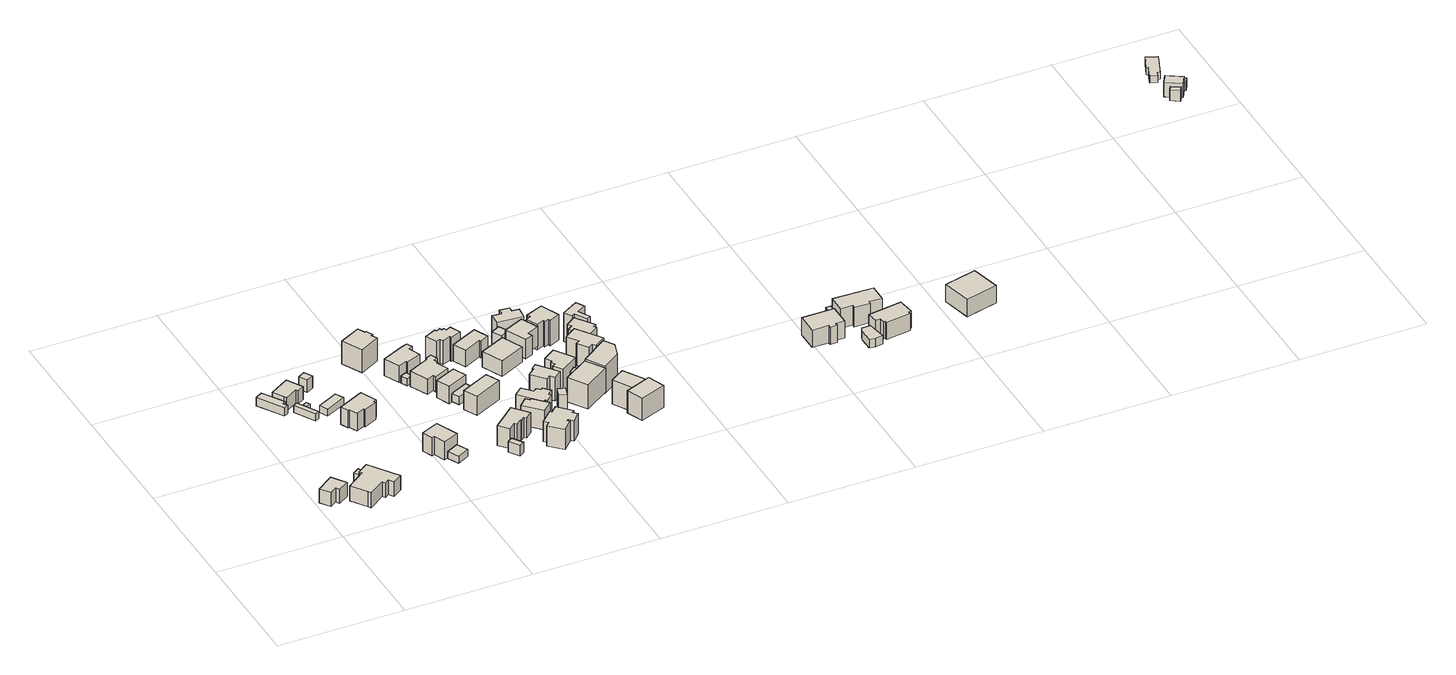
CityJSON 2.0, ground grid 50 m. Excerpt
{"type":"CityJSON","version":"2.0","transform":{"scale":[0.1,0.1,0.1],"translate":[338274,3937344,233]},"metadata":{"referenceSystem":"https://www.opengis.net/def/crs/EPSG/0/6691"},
"CityObjects":{
"building1":{"type":"Building","attributes":{"usage":"451","measuredHeight":12,"storeysAboveGround":1,"BuildingIDAttribute.prefecture":"14","BuildingIDAttribute.city":"14151","BuildingDetailAttribute.totalFloorArea":39.03,"BuildingDetailAttribute.buildingFootprintArea":39.03,"BuildingDetailAttribute.buildingStructureType":"610","BuildingDetailAttribute.buildingStructureOrgType":"2","BuildingDetailAttribute.orgUsage":"200","BuildingDetailAttribute.surveyYear":2015},"geometry":[{"type":"Solid","lod":"1","boundaries":[[[[0,1,2,3,4,5]],[[4,6,7,5]],[[3,8,6,4]],[[2,9,8,3]],[[1,10,9,2]],[[0,11,10,1]],[[5,7,11,0]],[[6,8,9,10,11,7]]]]}]},
"building2":{"type":"Building","attributes":{"usage":"411","measuredHeight":9.1,"storeysAboveGround":1,"BuildingIDAttribute.prefecture":"14","BuildingIDAttribute.city":"14151","BuildingDetailAttribute.totalFloorArea":121.89,"BuildingDetailAttribute.buildingFootprintArea":121.89,"BuildingDetailAttribute.buildingStructureType":"601","BuildingDetailAttribute.buildingStructureOrgType":"1","BuildingDetailAttribute.orgUsage":"10","BuildingDetailAttribute.surveyYear":2015},"geometry":[{"type":"Solid","lod":"1","boundaries":[[[[12,13,14,15,16,17,18,19,20,21,22,23]],[[22,24,25,23]],[[21,26,24,22]],[[20,27,26,21]],[[19,28,27,20]],[[18,29,28,19]],[[17,30,29,18]],[[16,31,30,17]],[[15,32,31,16]],[[14,33,32,15]],[[13,34,33,14]],[[12,35,34,13]],[[23,25,35,12]],[[24,26,27,28,29,30,31,32,33,34,35,25]]]]}]},
"building3":{"type":"Building","attributes":{"measuredHeight":3.7,"BuildingIDAttribute.prefecture":"14","BuildingIDAttribute.city":"14151","BuildingDetailAttribute.surveyYear":2015},"geometry":[{"type":"Solid","lod":"1","boundaries":[[[[36,37,38,39]],[[38,40,41,39]],[[37,42,40,38]],[[36,43,42,37]],[[39,41,43,36]],[[40,42,43,41]]]]}]},
"building4":{"type":"Building","attributes":{"measuredHeight":4.3,"BuildingIDAttribute.prefecture":"14","BuildingIDAttribute.city":"14151","BuildingDetailAttribute.surveyYear":2015},"geometry":[{"type":"Solid","lod":"1","boundaries":[[[[44,45,46,47,48,49]],[[48,50,51,49]],[[47,52,50,48]],[[46,53,52,47]],[[45,54,53,46]],[[44,55,54,45]],[[49,51,55,44]],[[50,52,53,54,55,51]]]]}]},
"building5":{"type":"Building","attributes":{"BuildingIDAttribute.prefecture":"14","BuildingIDAttribute.city":"14151","BuildingDetailAttribute.surveyYear":2015},"geometry":[{"type":"Solid","lod":"1","boundaries":[[[[56,57,58,59]],[[58,60,61,59]],[[57,62,60,58]],[[56,63,62,57]],[[59,61,63,56]],[[60,62,63,61]]]]}]},
"building6":{"type":"Building","attributes":{"BuildingIDAttribute.prefecture":"14","BuildingIDAttribute.city":"14151","BuildingDetailAttribute.surveyYear":2015},"geometry":[{"type":"Solid","lod":"1","boundaries":[[[[64,65,66,67]],[[66,68,69,67]],[[65,70,68,66]],[[64,71,70,65]],[[67,69,71,64]],[[68,70,71,69]]]]}]},
"building7":{"type":"Building","attributes":{"usage":"411","measuredHeight":5.8,"storeysAboveGround":1,"BuildingIDAttribute.prefecture":"14","BuildingIDAttribute.city":"14151","BuildingDetailAttribute.totalFloorArea":36.63,"BuildingDetailAttribute.buildingFootprintArea":36.63,"BuildingDetailAttribute.buildingStructureType":"601","BuildingDetailAttribute.buildingStructureOrgType":"1","BuildingDetailAttribute.orgUsage":"10","BuildingDetailAttribute.surveyYear":2015,"BuildingLandSlideRiskAttribute.description":"1","BuildingLandSlideRiskAttribute.areaType":"1"},"geometry":[{"type":"Solid","lod":"1","boundaries":[[[[72,73,74,75,76,77,78,79]],[[78,80,81,79]],[[77,82,80,78]],[[76,83,82,77]],[[75,84,83,76]],[[74,85,84,75]],[[73,86,85,74]],[[72,87,86,73]],[[79,81,87,72]],[[80,82,83,84,85,86,87,81]]]]}]},
"building8":{"type":"Building","attributes":{"BuildingIDAttribute.prefecture":"14","BuildingIDAttribute.city":"14151","BuildingDetailAttribute.surveyYear":2015},"geometry":[{"type":"Solid","lod":"1","boundaries":[[[[88,89,90,91]],[[90,92,93,91]],[[89,94,92,90]],[[88,95,94,89]],[[91,93,95,88]],[[92,94,95,93]]]]}]},
"building9":{"type":"Building","attributes":{"usage":"413","measuredHeight":8.6,"storeysAboveGround":2,"BuildingIDAttribute.prefecture":"14","BuildingIDAttribute.city":"14151","BuildingDetailAttribute.totalFloorArea":116.14,"BuildingDetailAttribute.buildingFootprintArea":58.07,"BuildingDetailAttribute.buildingStructureType":"601","BuildingDetailAttribute.buildingStructureOrgType":"1","BuildingDetailAttribute.orgUsage":"30","BuildingDetailAttribute.surveyYear":2015},"geometry":[{"type":"Solid","lod":"1","boundaries":[[[[96,97,98,99,100,101,102,103,104,105]],[[104,106,107,105]],[[103,108,106,104]],[[102,109,108,103]],[[101,110,109,102]],[[100,111,110,101]],[[99,112,111,100]],[[98,113,112,99]],[[97,114,113,98]],[[96,115,114,97]],[[105,107,115,96]],[[106,108,109,110,111,112,113,114,115,107]]]]}]},
"building10":{"type":"Building","attributes":{"measuredHeight":5.4,"BuildingIDAttribute.prefecture":"14","BuildingIDAttribute.city":"14151","BuildingDetailAttribute.surveyYear":2015,"BuildingLandSlideRiskAttribute.description":"1","BuildingLandSlideRiskAttribute.areaType":"1"},"geometry":[{"type":"Solid","lod":"1","boundaries":[[[[116,117,118,119]],[[118,120,121,119]],[[117,122,120,118]],[[116,123,122,117]],[[119,121,123,116]],[[120,122,123,121]]]]}]},
"building11":{"type":"Building","attributes":{"usage":"411","measuredHeight":9,"storeysAboveGround":2,"BuildingIDAttribute.prefecture":"14","BuildingIDAttribute.city":"14151","BuildingDetailAttribute.totalFloorArea":119.12,"BuildingDetailAttribute.buildingFootprintArea":59.56,"BuildingDetailAttribute.buildingStructureType":"601","BuildingDetailAttribute.buildingStructureOrgType":"1","BuildingDetailAttribute.orgUsage":"10","BuildingDetailAttribute.surveyYear":2015},"geometry":[{"type":"Solid","lod":"1","boundaries":[[[[124,125,126,127,128,129]],[[128,130,131,129]],[[127,132,130,128]],[[126,133,132,127]],[[125,134,133,126]],[[124,135,134,125]],[[129,131,135,124]],[[130,132,133,134,135,131]]]]}]},
"building12":{"type":"Building","attributes":{"BuildingIDAttribute.prefecture":"14","BuildingIDAttribute.city":"14151","BuildingDetailAttribute.surveyYear":2015},"geometry":[{"type":"Solid","lod":"1","boundaries":[[[[136,137,138,139]],[[138,140,141,139]],[[137,142,140,138]],[[136,143,142,137]],[[139,141,143,136]],[[140,142,143,141]]]]}]},
"building13":{"type":"Building","attributes":{"usage":"411","measuredHeight":6.8,"storeysAboveGround":1,"BuildingIDAttribute.prefecture":"14","BuildingIDAttribute.city":"14151","BuildingDetailAttribute.totalFloorArea":9.51,"BuildingDetailAttribute.buildingFootprintArea":9.51,"BuildingDetailAttribute.buildingStructureType":"601","BuildingDetailAttribute.buildingStructureOrgType":"1","BuildingDetailAttribute.orgUsage":"10","BuildingDetailAttribute.surveyYear":2015},"geometry":[{"type":"Solid","lod":"1","boundaries":[[[[144,145,146,147]],[[146,148,149,147]],[[145,150,148,146]],[[144,151,150,145]],[[147,149,151,144]],[[148,150,151,149]]]]}]},
"building14":{"type":"Building","attributes":{"BuildingIDAttribute.prefecture":"14","BuildingIDAttribute.city":"14151","BuildingDetailAttribute.surveyYear":2015},"geometry":[{"type":"Solid","lod":"1","boundaries":[[[[152,153,154,155]],[[154,156,157,155]],[[153,158,156,154]],[[152,159,158,153]],[[155,157,159,152]],[[156,158,159,157]]]]}]},
"building15":{"type":"Building","attributes":{"usage":"411","measuredHeight":11.2,"storeysAboveGround":2,"BuildingIDAttribute.prefecture":"14","BuildingIDAttribute.city":"14151","BuildingDetailAttribute.totalFloorArea":140.99,"BuildingDetailAttribute.buildingFootprintArea":70.49,"BuildingDetailAttribute.buildingStructureType":"601","BuildingDetailAttribute.buildingStructureOrgType":"1","BuildingDetailAttribute.orgUsage":"10","BuildingDetailAttribute.surveyYear":2015,"BuildingLandSlideRiskAttribute.description":"1","BuildingLandSlideRiskAttribute.areaType":"1"},"geometry":[{"type":"Solid","lod":"1","boundaries":[[[[160,161,162,163,164,165,166,167]],[[166,168,169,167]],[[165,170,168,166]],[[164,171,170,165]],[[163,172,171,164]],[[162,173,172,163]],[[161,174,173,162]],[[160,175,174,161]],[[167,169,175,160]],[[168,170,171,172,173,174,175,169]]]]}]},
"building16":{"type":"Building","attributes":{"usage":"411","measuredHeight":9.6,"storeysAboveGround":1,"BuildingIDAttribute.prefecture":"14","BuildingIDAttribute.city":"14151","BuildingDetailAttribute.totalFloorArea":60.73,"BuildingDetailAttribute.buildingFootprintArea":60.73,"BuildingDetailAttribute.buildingStructureType":"601","BuildingDetailAttribute.buildingStructureOrgType":"1","BuildingDetailAttribute.orgUsage":"10","BuildingDetailAttribute.surveyYear":2015},"geometry":[{"type":"Solid","lod":"1","boundaries":[[[[176,177,178,179,180,181,182,183,184,185]],[[184,186,187,185]],[[183,188,186,184]],[[182,189,188,183]],[[181,190,189,182]],[[180,191,190,181]],[[179,192,191,180]],[[178,193,192,179]],[[177,194,193,178]],[[176,195,194,177]],[[185,187,195,176]],[[186,188,189,190,191,192,193,194,195,187]]]]}]},
"building17":{"type":"Building","attributes":{"usage":"411","measuredHeight":8,"storeysAboveGround":2,"BuildingIDAttribute.prefecture":"14","BuildingIDAttribute.city":"14151","BuildingDetailAttribute.totalFloorArea":134.75,"BuildingDetailAttribute.buildingFootprintArea":67.38,"BuildingDetailAttribute.buildingStructureType":"601","BuildingDetailAttribute.buildingStructureOrgType":"1","BuildingDetailAttribute.orgUsage":"10","BuildingDetailAttribute.surveyYear":2015},"geometry":[{"type":"Solid","lod":"1","boundaries":[[[[196,197,198,199,200,201,202,203,204]],[[203,205,206,204]],[[202,207,205,203]],[[201,208,207,202]],[[200,209,208,201]],[[199,210,209,200]],[[198,211,210,199]],[[197,212,211,198]],[[196,213,212,197]],[[204,206,213,196]],[[205,207,208,209,210,211,212,213,206]]]]}]},
"building18":{"type":"Building","attributes":{"usage":"411","measuredHeight":8.4,"storeysAboveGround":2,"BuildingIDAttribute.prefecture":"14","BuildingIDAttribute.city":"14151","BuildingDetailAttribute.totalFloorArea":160.31,"BuildingDetailAttribute.buildingFootprintArea":80.15,"BuildingDetailAttribute.buildingStructureType":"601","BuildingDetailAttribute.buildingStructureOrgType":"1","BuildingDetailAttribute.orgUsage":"10","BuildingDetailAttribute.surveyYear":2015},"geometry":[{"type":"Solid","lod":"1","boundaries":[[[[214,215,216,217,218,219,220,221,222,223,224,225]],[[224,226,227,225]],[[223,228,226,224]],[[222,229,228,223]],[[221,230,229,222]],[[220,231,230,221]],[[219,232,231,220]],[[218,233,232,219]],[[217,234,233,218]],[[216,235,234,217]],[[215,236,235,216]],[[214,237,236,215]],[[225,227,237,214]],[[226,228,229,230,231,232,233,234,235,236,237,227]]]]}]},
"building19":{"type":"Building","attributes":{"usage":"411","measuredHeight":7.8,"storeysAboveGround":2,"BuildingIDAttribute.prefecture":"14","BuildingIDAttribute.city":"14151","BuildingDetailAttribute.totalFloorArea":75.23,"BuildingDetailAttribute.buildingFootprintArea":37.62,"BuildingDetailAttribute.buildingStructureType":"601","BuildingDetailAttribute.buildingStructureOrgType":"1","BuildingDetailAttribute.orgUsage":"10","BuildingDetailAttribute.surveyYear":2015},"geometry":[{"type":"Solid","lod":"1","boundaries":[[[[238,239,240,241]],[[240,242,243,241]],[[239,244,242,240]],[[238,245,244,239]],[[241,243,245,238]],[[242,244,245,243]]]]}]},
"building20":{"type":"Building","attributes":{"measuredHeight":3.7,"BuildingIDAttribute.prefecture":"14","BuildingIDAttribute.city":"14151","BuildingDetailAttribute.surveyYear":2015},"geometry":[{"type":"Solid","lod":"1","boundaries":[[[[246,247,248,249]],[[248,250,251,249]],[[247,252,250,248]],[[246,253,252,247]],[[249,251,253,246]],[[250,252,253,251]]]]}]},
"building21":{"type":"Building","attributes":{"usage":"411","measuredHeight":10,"storeysAboveGround":2,"BuildingIDAttribute.prefecture":"14","BuildingIDAttribute.city":"14151","BuildingDetailAttribute.totalFloorArea":126.45,"BuildingDetailAttribute.buildingFootprintArea":63.23,"BuildingDetailAttribute.buildingStructureType":"601","BuildingDetailAttribute.buildingStructureOrgType":"1","BuildingDetailAttribute.orgUsage":"10","BuildingDetailAttribute.surveyYear":2015},"geometry":[{"type":"Solid","lod":"1","boundaries":[[[[254,255,256,257]],[[256,258,259,257]],[[255,260,258,256]],[[254,261,260,255]],[[257,259,261,254]],[[258,260,261,259]]]]}]},
"building22":{"type":"Building","attributes":{"measuredHeight":4.7,"BuildingIDAttribute.prefecture":"14","BuildingIDAttribute.city":"14151","BuildingDetailAttribute.surveyYear":2015},"geometry":[{"type":"Solid","lod":"1","boundaries":[[[[262,263,264,265]],[[264,266,267,265]],[[263,268,266,264]],[[262,269,268,263]],[[265,267,269,262]],[[266,268,269,267]]]]}]},
"building23":{"type":"Building","attributes":{"usage":"411","measuredHeight":11.1,"storeysAboveGround":2,"BuildingIDAttribute.prefecture":"14","BuildingIDAttribute.city":"14151","BuildingDetailAttribute.totalFloorArea":173.51,"BuildingDetailAttribute.buildingFootprintArea":86.75,"BuildingDetailAttribute.buildingStructureType":"610","BuildingDetailAttribute.buildingStructureOrgType":"2","BuildingDetailAttribute.orgUsage":"10","BuildingDetailAttribute.surveyYear":2015},"geometry":[{"type":"Solid","lod":"1","boundaries":[[[[270,271,272,273,274,275,276,277,278,279,280,281,282,283]],[[282,284,285,283]],[[281,286,284,282]],[[280,287,286,281]],[[279,288,287,280]],[[278,289,288,279]],[[277,290,289,278]],[[276,291,290,277]],[[275,292,291,276]],[[274,293,292,275]],[[273,294,293,274]],[[272,295,294,273]],[[271,296,295,272]],[[270,297,296,271]],[[283,285,297,270]],[[284,286,287,288,289,290,291,292,293,294,295,296,297,285]]]]}]},
"building24":{"type":"Building","attributes":{"usage":"411","measuredHeight":8.8,"storeysAboveGround":1,"BuildingIDAttribute.prefecture":"14","BuildingIDAttribute.city":"14151","BuildingDetailAttribute.totalFloorArea":37.31,"BuildingDetailAttribute.buildingFootprintArea":37.31,"BuildingDetailAttribute.buildingStructureType":"601","BuildingDetailAttribute.buildingStructureOrgType":"1","BuildingDetailAttribute.orgUsage":"10","BuildingDetailAttribute.surveyYear":2015},"geometry":[{"type":"Solid","lod":"1","boundaries":[[[[298,299,300,301,302,303]],[[302,304,305,303]],[[301,306,304,302]],[[300,307,306,301]],[[299,308,307,300]],[[298,309,308,299]],[[303,305,309,298]],[[304,306,307,308,309,305]]]]}]},
"building25":{"type":"Building","attributes":{"usage":"411","measuredHeight":9.4,"storeysAboveGround":1,"BuildingIDAttribute.prefecture":"14","BuildingIDAttribute.city":"14151","BuildingDetailAttribute.totalFloorArea":54.89,"BuildingDetailAttribute.buildingFootprintArea":54.89,"BuildingDetailAttribute.buildingStructureType":"601","BuildingDetailAttribute.buildingStructureOrgType":"1","BuildingDetailAttribute.orgUsage":"10","BuildingDetailAttribute.surveyYear":2015},"geometry":[{"type":"Solid","lod":"1","boundaries":[[[[310,311,312,313,314,315,316,317,318,319,320,321]],[[320,322,323,321]],[[319,324,322,320]],[[318,325,324,319]],[[317,326,325,318]],[[316,327,326,317]],[[315,328,327,316]],[[314,329,328,315]],[[313,330,329,314]],[[312,331,330,313]],[[311,332,331,312]],[[310,333,332,311]],[[321,323,333,310]],[[322,324,325,326,327,328,329,330,331,332,333,323]]]]}]},
"building26":{"type":"Building","attributes":{"usage":"411","measuredHeight":11,"storeysAboveGround":1,"BuildingIDAttribute.prefecture":"14","BuildingIDAttribute.city":"14151","BuildingDetailAttribute.totalFloorArea":45.49,"BuildingDetailAttribute.buildingFootprintArea":45.49,"BuildingDetailAttribute.buildingStructureType":"601","BuildingDetailAttribute.buildingStructureOrgType":"1","BuildingDetailAttribute.orgUsage":"10","BuildingDetailAttribute.surveyYear":2015,"BuildingLandSlideRiskAttribute.description":"1","BuildingLandSlideRiskAttribute.areaType":"1"},"geometry":[{"type":"Solid","lod":"1","boundaries":[[[[334,335,336,337,338,339,340,341,342,343,344,345,346,347]],[[346,348,349,347]],[[345,350,348,346]],[[344,351,350,345]],[[343,352,351,344]],[[342,353,352,343]],[[341,354,353,342]],[[340,355,354,341]],[[339,356,355,340]],[[338,357,356,339]],[[337,358,357,338]],[[336,359,358,337]],[[335,360,359,336]],[[334,361,360,335]],[[347,349,361,334]],[[348,350,351,352,353,354,355,356,357,358,359,360,361,349]]]]}]},
"building27":{"type":"Building","attributes":{"measuredHeight":7.3,"BuildingIDAttribute.prefecture":"14","BuildingIDAttribute.city":"14151","BuildingDetailAttribute.surveyYear":2015},"geometry":[{"type":"Solid","lod":"1","boundaries":[[[[362,363,364,365]],[[364,366,367,365]],[[363,368,366,364]],[[362,369,368,363]],[[365,367,369,362]],[[366,368,369,367]]]]}]},
"building28":{"type":"Building","attributes":{"usage":"411","measuredHeight":8.1,"storeysAboveGround":1,"BuildingIDAttribute.prefecture":"14","BuildingIDAttribute.city":"14151","BuildingDetailAttribute.totalFloorArea":57.12,"BuildingDetailAttribute.buildingFootprintArea":57.12,"BuildingDetailAttribute.buildingStructureType":"601","BuildingDetailAttribute.buildingStructureOrgType":"1","BuildingDetailAttribute.orgUsage":"10","BuildingDetailAttribute.surveyYear":2015},"geometry":[{"type":"Solid","lod":"1","boundaries":[[[[370,371,372,373,374,375]],[[374,376,377,375]],[[373,378,376,374]],[[372,379,378,373]],[[371,380,379,372]],[[370,381,380,371]],[[375,377,381,370]],[[376,378,379,380,381,377]]]]}]},
"building29":{"type":"Building","attributes":{"usage":"411","measuredHeight":10.9,"storeysAboveGround":1,"BuildingIDAttribute.prefecture":"14","BuildingIDAttribute.city":"14151","BuildingDetailAttribute.totalFloorArea":45.88,"BuildingDetailAttribute.buildingFootprintArea":45.88,"BuildingDetailAttribute.buildingStructureType":"601","BuildingDetailAttribute.buildingStructureOrgType":"1","BuildingDetailAttribute.orgUsage":"10","BuildingDetailAttribute.surveyYear":2015},"geometry":[{"type":"Solid","lod":"1","boundaries":[[[[382,383,384,385,386,387,388,389]],[[388,390,391,389]],[[387,392,390,388]],[[386,393,392,387]],[[385,394,393,386]],[[384,395,394,385]],[[383,396,395,384]],[[382,397,396,383]],[[389,391,397,382]],[[390,392,393,394,395,396,397,391]]]]}]},
"building30":{"type":"Building","attributes":{"usage":"411","measuredHeight":7.3,"storeysAboveGround":1,"BuildingIDAttribute.prefecture":"14","BuildingIDAttribute.city":"14151","BuildingDetailAttribute.totalFloorArea":81.95,"BuildingDetailAttribute.buildingFootprintArea":81.95,"BuildingDetailAttribute.buildingStructureType":"610","BuildingDetailAttribute.buildingStructureOrgType":"2","BuildingDetailAttribute.orgUsage":"10","BuildingDetailAttribute.surveyYear":2015},"geometry":[{"type":"Solid","lod":"1","boundaries":[[[[398,399,400,401]],[[400,402,403,401]],[[399,404,402,400]],[[398,405,404,399]],[[401,403,405,398]],[[402,404,405,403]]]]}]},
"building31":{"type":"Building","attributes":{"usage":"411","measuredHeight":11.8,"storeysAboveGround":1,"BuildingIDAttribute.prefecture":"14","BuildingIDAttribute.city":"14151","BuildingDetailAttribute.totalFloorArea":87.54,"BuildingDetailAttribute.buildingFootprintArea":87.54,"BuildingDetailAttribute.buildingStructureType":"601","BuildingDetailAttribute.buildingStructureOrgType":"1","BuildingDetailAttribute.orgUsage":"10","BuildingDetailAttribute.surveyYear":2015},"geometry":[{"type":"Solid","lod":"1","boundaries":[[[[406,407,408,409]],[[408,410,411,409]],[[407,412,410,408]],[[406,413,412,407]],[[409,411,413,406]],[[410,412,413,411]]]]}]},
"building32":{"type":"Building","attributes":{"measuredHeight":7.3,"BuildingIDAttribute.prefecture":"14","BuildingIDAttribute.city":"14151","BuildingDetailAttribute.surveyYear":2015},"geometry":[{"type":"Solid","lod":"1","boundaries":[[[[414,415,416,417]],[[416,418,419,417]],[[415,420,418,416]],[[414,421,420,415]],[[417,419,421,414]],[[418,420,421,419]]]]}]},
"building33":{"type":"Building","attributes":{"usage":"411","measuredHeight":11.3,"storeysAboveGround":1,"BuildingIDAttribute.prefecture":"14","BuildingIDAttribute.city":"14151","BuildingDetailAttribute.totalFloorArea":56.5,"BuildingDetailAttribute.buildingFootprintArea":56.5,"BuildingDetailAttribute.buildingStructureType":"601","BuildingDetailAttribute.buildingStructureOrgType":"1","BuildingDetailAttribute.orgUsage":"10","BuildingDetailAttribute.surveyYear":2015},"geometry":[{"type":"Solid","lod":"1","boundaries":[[[[422,423,424,425,426,427,428,429]],[[428,430,431,429]],[[427,432,430,428]],[[426,433,432,427]],[[425,434,433,426]],[[424,435,434,425]],[[423,436,435,424]],[[422,437,436,423]],[[429,431,437,422]],[[430,432,433,434,435,436,437,431]]]]}]},
"building34":{"type":"Building","attributes":{"measuredHeight":7.2,"BuildingIDAttribute.prefecture":"14","BuildingIDAttribute.city":"14151","BuildingDetailAttribute.surveyYear":2015},"geometry":[{"type":"Solid","lod":"1","boundaries":[[[[438,439,440,441]],[[440,442,443,441]],[[439,444,442,440]],[[438,445,444,439]],[[441,443,445,438]],[[442,444,445,443]]]]}]},
"building35":{"type":"Building","attributes":{"usage":"413","measuredHeight":9.7,"storeysAboveGround":1,"BuildingIDAttribute.prefecture":"14","BuildingIDAttribute.city":"14151","BuildingDetailAttribute.totalFloorArea":63.4,"BuildingDetailAttribute.buildingFootprintArea":63.4,"BuildingDetailAttribute.buildingStructureType":"601","BuildingDetailAttribute.buildingStructureOrgType":"1","BuildingDetailAttribute.orgUsage":"30","BuildingDetailAttribute.surveyYear":2015,"BuildingLandSlideRiskAttribute.description":"1","BuildingLandSlideRiskAttribute.areaType":"1"},"geometry":[{"type":"Solid","lod":"1","boundaries":[[[[446,447,448,449]],[[448,450,451,449]],[[447,452,450,448]],[[446,453,452,447]],[[449,451,453,446]],[[450,452,453,451]]]]}]},
"building36":{"type":"Building","attributes":{"usage":"413","measuredHeight":11,"storeysAboveGround":1,"BuildingIDAttribute.prefecture":"14","BuildingIDAttribute.city":"14151","BuildingDetailAttribute.totalFloorArea":51.99,"BuildingDetailAttribute.buildingFootprintArea":51.99,"BuildingDetailAttribute.buildingStructureType":"601","BuildingDetailAttribute.buildingStructureOrgType":"1","BuildingDetailAttribute.orgUsage":"30","BuildingDetailAttribute.surveyYear":2015,"BuildingLandSlideRiskAttribute.description":"1","BuildingLandSlideRiskAttribute.areaType":"1"},"geometry":[{"type":"Solid","lod":"1","boundaries":[[[[454,455,456,457]],[[456,458,459,457]],[[455,460,458,456]],[[454,461,460,455]],[[457,459,461,454]],[[458,460,461,459]]]]}]},
"building37":{"type":"Building","attributes":{"usage":"411","measuredHeight":9.3,"storeysAboveGround":1,"BuildingIDAttribute.prefecture":"14","BuildingIDAttribute.city":"14151","BuildingDetailAttribute.totalFloorArea":60.24,"BuildingDetailAttribute.buildingFootprintArea":60.24,"BuildingDetailAttribute.buildingStructureType":"601","BuildingDetailAttribute.buildingStructureOrgType":"1","BuildingDetailAttribute.orgUsage":"10","BuildingDetailAttribute.surveyYear":2015},"geometry":[{"type":"Solid","lod":"1","boundaries":[[[[462,463,464,465,466,467]],[[466,468,469,467]],[[465,470,468,466]],[[464,471,470,465]],[[463,472,471,464]],[[462,473,472,463]],[[467,469,473,462]],[[468,470,471,472,473,469]]]]}]},
"building38":{"type":"Building","attributes":{"usage":"411","measuredHeight":13.1,"storeysAboveGround":1,"BuildingIDAttribute.prefecture":"14","BuildingIDAttribute.city":"14151","BuildingDetailAttribute.totalFloorArea":84.93,"BuildingDetailAttribute.buildingFootprintArea":84.93,"BuildingDetailAttribute.buildingStructureType":"601","BuildingDetailAttribute.buildingStructureOrgType":"1","BuildingDetailAttribute.orgUsage":"10","BuildingDetailAttribute.surveyYear":2015,"BuildingLandSlideRiskAttribute.description":"1","BuildingLandSlideRiskAttribute.areaType":"1"},"geometry":[{"type":"Solid","lod":"1","boundaries":[[[[474,475,476,477,478]],[[477,479,480,478]],[[476,481,479,477]],[[475,482,481,476]],[[474,483,482,475]],[[478,480,483,474]],[[479,481,482,483,480]]]]}]},
"building39":{"type":"Building","attributes":{"usage":"411","measuredHeight":12.2,"storeysAboveGround":1,"BuildingIDAttribute.prefecture":"14","BuildingIDAttribute.city":"14151","BuildingDetailAttribute.totalFloorArea":44.97,"BuildingDetailAttribute.buildingFootprintArea":44.97,"BuildingDetailAttribute.buildingStructureType":"601","BuildingDetailAttribute.buildingStructureOrgType":"1","BuildingDetailAttribute.orgUsage":"10","BuildingDetailAttribute.surveyYear":2015,"BuildingLandSlideRiskAttribute.description":"1","BuildingLandSlideRiskAttribute.areaType":"1"},"geometry":[{"type":"Solid","lod":"1","boundaries":[[[[484,485,486,487,488,489,490,491]],[[490,492,493,491]],[[489,494,492,490]],[[488,495,494,489]],[[487,496,495,488]],[[486,497,496,487]],[[485,498,497,486]],[[484,499,498,485]],[[491,493,499,484]],[[492,494,495,496,497,498,499,493]]]]}]},
"building40":{"type":"Building","attributes":{"measuredHeight":7.6,"BuildingIDAttribute.prefecture":"14","BuildingIDAttribute.city":"14151","BuildingDetailAttribute.surveyYear":2015,"BuildingLandSlideRiskAttribute.description":"1","BuildingLandSlideRiskAttribute.areaType":"1"},"geometry":[{"type":"Solid","lod":"1","boundaries":[[[[500,501,502,503]],[[502,504,505,503]],[[501,506,504,502]],[[500,507,506,501]],[[503,505,507,500]],[[504,506,507,505]]]]}]},
"building41":{"type":"Building","attributes":{"usage":"411","measuredHeight":11.9,"storeysAboveGround":1,"BuildingIDAttribute.prefecture":"14","BuildingIDAttribute.city":"14151","BuildingDetailAttribute.totalFloorArea":66.31,"BuildingDetailAttribute.buildingFootprintArea":66.31,"BuildingDetailAttribute.buildingStructureType":"601","BuildingDetailAttribute.buildingStructureOrgType":"1","BuildingDetailAttribute.orgUsage":"10","BuildingDetailAttribute.surveyYear":2015,"BuildingLandSlideRiskAttribute.description":"1","BuildingLandSlideRiskAttribute.areaType":"1"},"geometry":[{"type":"Solid","lod":"1","boundaries":[[[[508,509,510,511,512,513,514,515]],[[514,516,517,515]],[[513,518,516,514]],[[512,519,518,513]],[[511,520,519,512]],[[510,521,520,511]],[[509,522,521,510]],[[508,523,522,509]],[[515,517,523,508]],[[516,518,519,520,521,522,523,517]]]]}]},
"building42":{"type":"Building","attributes":{"usage":"411","measuredHeight":11.7,"storeysAboveGround":1,"BuildingIDAttribute.prefecture":"14","BuildingIDAttribute.city":"14151","BuildingDetailAttribute.totalFloorArea":58.81,"BuildingDetailAttribute.buildingFootprintArea":58.81,"BuildingDetailAttribute.buildingStructureType":"601","BuildingDetailAttribute.buildingStructureOrgType":"1","BuildingDetailAttribute.orgUsage":"10","BuildingDetailAttribute.surveyYear":2015,"BuildingLandSlideRiskAttribute.description":"1","BuildingLandSlideRiskAttribute.areaType":"1"},"geometry":[{"type":"Solid","lod":"1","boundaries":[[[[524,525,526,527,528,529,530,531,532,533]],[[532,534,535,533]],[[531,536,534,532]],[[530,537,536,531]],[[529,538,537,530]],[[528,539,538,529]],[[527,540,539,528]],[[526,541,540,527]],[[525,542,541,526]],[[524,543,542,525]],[[533,535,543,524]],[[534,536,537,538,539,540,541,542,543,535]]]]}]},
"building43":{"type":"Building","attributes":{"usage":"411","measuredHeight":11.3,"storeysAboveGround":1,"BuildingIDAttribute.prefecture":"14","BuildingIDAttribute.city":"14151","BuildingDetailAttribute.totalFloorArea":54.81,"BuildingDetailAttribute.buildingFootprintArea":54.81,"BuildingDetailAttribute.buildingStructureType":"601","BuildingDetailAttribute.buildingStructureOrgType":"1","BuildingDetailAttribute.orgUsage":"10","BuildingDetailAttribute.surveyYear":2015,"BuildingLandSlideRiskAttribute.description":"1","BuildingLandSlideRiskAttribute.areaType":"1"},"geometry":[{"type":"Solid","lod":"1","boundaries":[[[[544,545,546,547,548,549,550,551,552,553]],[[552,554,555,553]],[[551,556,554,552]],[[550,557,556,551]],[[549,558,557,550]],[[548,559,558,549]],[[547,560,559,548]],[[546,561,560,547]],[[545,562,561,546]],[[544,563,562,545]],[[553,555,563,544]],[[554,556,557,558,559,560,561,562,563,555]]]]}]},
"building44":{"type":"Building","attributes":{"usage":"411","measuredHeight":17.3,"storeysAboveGround":1,"BuildingIDAttribute.prefecture":"14","BuildingIDAttribute.city":"14151","BuildingDetailAttribute.totalFloorArea":33.09,"BuildingDetailAttribute.buildingFootprintArea":33.09,"BuildingDetailAttribute.buildingStructureType":"601","BuildingDetailAttribute.buildingStructureOrgType":"1","BuildingDetailAttribute.orgUsage":"10","BuildingDetailAttribute.surveyYear":2015,"BuildingLandSlideRiskAttribute.description":"1","BuildingLandSlideRiskAttribute.areaType":"1"},"geometry":[{"type":"Solid","lod":"1","boundaries":[[[[564,565,566,567,568,569,570,571]],[[570,572,573,571]],[[569,574,572,570]],[[568,575,574,569]],[[567,576,575,568]],[[566,577,576,567]],[[565,578,577,566]],[[564,579,578,565]],[[571,573,579,564]],[[572,574,575,576,577,578,579,573]]]]}]},
"building45":{"type":"Building","attributes":{"usage":"411","measuredHeight":8.5,"storeysAboveGround":1,"BuildingIDAttribute.prefecture":"14","BuildingIDAttribute.city":"14151","BuildingDetailAttribute.totalFloorArea":94.34,"BuildingDetailAttribute.buildingFootprintArea":94.34,"BuildingDetailAttribute.buildingStructureType":"601","BuildingDetailAttribute.buildingStructureOrgType":"1","BuildingDetailAttribute.orgUsage":"10","BuildingDetailAttribute.surveyYear":2015,"BuildingLandSlideRiskAttribute.description":"1","BuildingLandSlideRiskAttribute.areaType":"1"},"geometry":[{"type":"Solid","lod":"1","boundaries":[[[[580,581,582,583,584,585,586,587]],[[586,588,589,587]],[[585,590,588,586]],[[584,591,590,585]],[[583,592,591,584]],[[582,593,592,583]],[[581,594,593,582]],[[580,595,594,581]],[[587,589,595,580]],[[588,590,591,592,593,594,595,589]]]]}]},
"building46":{"type":"Building","attributes":{"measuredHeight":6.6,"BuildingIDAttribute.prefecture":"14","BuildingIDAttribute.city":"14151","BuildingDetailAttribute.surveyYear":2015,"BuildingLandSlideRiskAttribute.description":"1","BuildingLandSlideRiskAttribute.areaType":"1"},"geometry":[{"type":"Solid","lod":"1","boundaries":[[[[596,597,598,599]],[[598,600,601,599]],[[597,602,600,598]],[[596,603,602,597]],[[599,601,603,596]],[[600,602,603,601]]]]}]},
"building47":{"type":"Building","attributes":{"measuredHeight":4.8,"BuildingIDAttribute.prefecture":"14","BuildingIDAttribute.city":"14151","BuildingDetailAttribute.surveyYear":2015},"geometry":[{"type":"Solid","lod":"1","boundaries":[[[[604,605,606,607,608,609]],[[608,610,611,609]],[[607,612,610,608]],[[606,613,612,607]],[[605,614,613,606]],[[604,615,614,605]],[[609,611,615,604]],[[610,612,613,614,615,611]]]]}]},
"building48":{"type":"Building","attributes":{"usage":"413","measuredHeight":10.1,"storeysAboveGround":1,"BuildingIDAttribute.prefecture":"14","BuildingIDAttribute.city":"14151","BuildingDetailAttribute.totalFloorArea":99.44,"BuildingDetailAttribute.buildingFootprintArea":99.44,"BuildingDetailAttribute.buildingStructureType":"601","BuildingDetailAttribute.buildingStructureOrgType":"1","BuildingDetailAttribute.orgUsage":"30","BuildingDetailAttribute.surveyYear":2015,"BuildingLandSlideRiskAttribute.description":"1","BuildingLandSlideRiskAttribute.areaType":"1"},"geometry":[{"type":"Solid","lod":"1","boundaries":[[[[616,617,618,619,620,621,622,623]],[[622,624,625,623]],[[621,626,624,622]],[[620,627,626,621]],[[619,628,627,620]],[[618,629,628,619]],[[617,630,629,618]],[[616,631,630,617]],[[623,625,631,616]],[[624,626,627,628,629,630,631,625]]]]}]},
"building49":{"type":"Building","attributes":{"usage":"411","measuredHeight":8,"storeysAboveGround":2,"BuildingIDAttribute.prefecture":"14","BuildingIDAttribute.city":"14151","BuildingDetailAttribute.totalFloorArea":158.6,"BuildingDetailAttribute.buildingFootprintArea":79.3,"BuildingDetailAttribute.buildingStructureType":"601","BuildingDetailAttribute.buildingStructureOrgType":"1","BuildingDetailAttribute.orgUsage":"10","BuildingDetailAttribute.surveyYear":2015},"geometry":[{"type":"Solid","lod":"1","boundaries":[[[[632,633,634,635,636,637,638,639,640,641]],[[640,642,643,641]],[[639,644,642,640]],[[638,645,644,639]],[[637,646,645,638]],[[636,647,646,637]],[[635,648,647,636]],[[634,649,648,635]],[[633,650,649,634]],[[632,651,650,633]],[[641,643,651,632]],[[642,644,645,646,647,648,649,650,651,643]]]]}]},
"building50":{"type":"Building","attributes":{"usage":"431","measuredHeight":9,"storeysAboveGround":1,"BuildingIDAttribute.prefecture":"14","BuildingIDAttribute.city":"14151","BuildingDetailAttribute.totalFloorArea":106.05,"BuildingDetailAttribute.buildingFootprintArea":106.05,"BuildingDetailAttribute.buildingStructureType":"610","BuildingDetailAttribute.buildingStructureOrgType":"2","BuildingDetailAttribute.orgUsage":"143","BuildingDetailAttribute.surveyYear":2015,"BuildingLandSlideRiskAttribute.description":"1","BuildingLandSlideRiskAttribute.areaType":"1"},"geometry":[{"type":"Solid","lod":"1","boundaries":[[[[652,653,654,655]],[[654,656,657,655]],[[653,658,656,654]],[[652,659,658,653]],[[655,657,659,652]],[[656,658,659,657]]]]}]},
"building51":{"type":"Building","attributes":{"measuredHeight":7.3,"BuildingIDAttribute.prefecture":"14","BuildingIDAttribute.city":"14151","BuildingDetailAttribute.surveyYear":2015,"BuildingLandSlideRiskAttribute.description":"1","BuildingLandSlideRiskAttribute.areaType":"1"},"geometry":[{"type":"Solid","lod":"1","boundaries":[[[[660,661,662,663]],[[662,664,665,663]],[[661,666,664,662]],[[660,667,666,661]],[[663,665,667,660]],[[664,666,667,665]]]]}]},
"building52":{"type":"Building","attributes":{"measuredHeight":6.5,"BuildingIDAttribute.prefecture":"14","BuildingIDAttribute.city":"14151","BuildingDetailAttribute.surveyYear":2015,"BuildingLandSlideRiskAttribute.description":"1","BuildingLandSlideRiskAttribute.areaType":"1"},"geometry":[{"type":"Solid","lod":"1","boundaries":[[[[668,669,670,671]],[[670,672,673,671]],[[669,674,672,670]],[[668,675,674,669]],[[671,673,675,668]],[[672,674,675,673]]]]}]},
"building53":{"type":"Building","attributes":{"measuredHeight":3.5,"BuildingIDAttribute.prefecture":"14","BuildingIDAttribute.city":"14151","BuildingDetailAttribute.surveyYear":2015,"BuildingLandSlideRiskAttribute.description":"1","BuildingLandSlideRiskAttribute.areaType":"1"},"geometry":[{"type":"Solid","lod":"1","boundaries":[[[[676,677,678,679,680,681,682,683]],[[682,684,685,683]],[[681,686,684,682]],[[680,687,686,681]],[[679,688,687,680]],[[678,689,688,679]],[[677,690,689,678]],[[676,691,690,677]],[[683,685,691,676]],[[684,686,687,688,689,690,691,685]]]]}]},
"building54":{"type":"Building","attributes":{"BuildingIDAttribute.prefecture":"14","BuildingIDAttribute.city":"14151","BuildingDetailAttribute.surveyYear":2015,"BuildingLandSlideRiskAttribute.description":"1","BuildingLandSlideRiskAttribute.areaType":"1"},"geometry":[{"type":"Solid","lod":"1","boundaries":[[[[692,693,694,695,696,697]],[[696,698,699,697]],[[695,700,698,696]],[[694,701,700,695]],[[693,702,701,694]],[[692,703,702,693]],[[697,699,703,692]],[[698,700,701,702,703,699]]]]}]}
},
"vertices":[
[105,182,36],[63,153,36],[53,168,36],[27,150,36],[0,189,36],[67,236,36],[0,189,96],[67,236,96],[27,150,96],[53,168,96],[63,153,96],[105,182,96],
[246,92,48],[233,112,48],[217,100,48],[208,111,48],[144,66,48],[135,79,48],[94,138,48],[136,168,48],[168,191,48],[161,201,48],[204,231,48],[283,118,48],[204,231,112],[283,118,112],[161,201,112],[168,191,112],[136,168,112],[94,138,112],[135,79,112],[144,66,112],[208,111,112],[217,100,112],[233,112,112],[246,92,112],
[185,222,65],[159,205,65],[149,221,65],[175,238,65],[149,221,98],[175,238,98],[159,205,98],[185,222,98],
[58,817,37],[86,834,37],[139,749,37],[127,742,37],[137,726,37],[121,716,37],[137,726,73],[121,716,73],[127,742,73],[139,749,73],[86,834,73],[58,817,73],
[213,632,52],[196,623,52],[149,705,52],[166,714,52],[149,705,82],[166,714,82],[196,623,82],[213,632,82],
[180,693,52],[197,702,52],[205,687,52],[188,677,52],[205,687,82],[188,677,82],[197,702,82],[180,693,82],
[205,782,21],[199,791,21],[150,762,21],[143,773,21],[119,814,21],[144,829,21],[196,860,21],[232,799,21],[196,860,78],[232,799,78],[144,829,78],[119,814,78],[143,773,78],[150,762,78],[199,791,78],[205,782,78],
[312,704,52],[329,671,52],[247,631,52],[231,664,52],[247,631,82],[231,664,82],[329,671,82],[312,704,82],
[366,608,57],[395,545,57],[383,539,57],[386,532,57],[334,507,57],[331,514,57],[298,499,57],[282,531,57],[278,529,57],[264,560,57],[278,529,132],[264,560,132],[282,531,132],[298,499,132],[331,514,132],[334,507,132],[386,532,132],[383,539,132],[395,545,132],[366,608,132],
[263,828,24],[245,860,24],[272,876,24],[291,844,24],[272,876,77],[291,844,77],[245,860,77],[263,828,77],
[551,213,71],[489,186,71],[470,232,71],[461,228,71],[443,270,71],[513,301,71],[443,270,149],[513,301,149],[461,228,149],[470,232,149],[489,186,149],[551,213,149],
[519,136,80],[498,179,80],[545,203,80],[567,160,80],[545,203,110],[567,160,110],[498,179,110],[519,136,110],
[727,66,91],[699,108,91],[719,121,91],[747,80,91],[719,121,136],[747,80,136],[699,108,136],[727,66,136],
[579,674,53],[567,700,53],[592,711,53],[603,685,53],[592,711,83],[603,685,83],[567,700,83],[579,674,83],
[555,963,10],[560,966,10],[573,940,10],[566,936,10],[578,912,10],[498,870,10],[457,950,10],[540,993,10],[457,950,108],[540,993,108],[498,870,108],[578,912,108],[566,936,108],[573,940,108],[560,966,108],[555,963,108],
[829,193,81],[801,168,81],[793,177,81],[780,165,81],[777,168,81],[756,150,81],[748,159,81],[721,135,81],[688,172,81],[779,251,81],[688,172,167],[779,251,167],[721,135,167],[748,159,167],[756,150,167],[777,168,167],[780,165,167],[793,177,167],[801,168,167],[829,193,167],
[648,819,49],[658,795,49],[642,788,49],[661,741,49],[602,717,49],[600,724,49],[565,709,49],[536,771,49],[629,812,49],[536,771,121],[629,812,121],[565,709,121],[600,724,121],[602,717,121],[661,741,121],[642,788,121],[658,795,121],[648,819,121],
[671,715,51],[697,728,51],[709,701,51],[694,694,51],[701,678,51],[695,675,51],[716,628,51],[655,600,51],[650,611,51],[622,598,51],[588,670,51],[673,710,51],[588,670,116],[673,710,116],[622,598,116],[650,611,116],[655,600,116],[716,628,116],[695,675,116],[701,678,116],[694,694,116],[709,701,116],[697,728,116],[671,715,116],
[746,545,57],[662,506,57],[638,559,57],[722,597,57],[638,559,131],[722,597,131],[662,506,131],[746,545,131],
[744,543,61],[758,511,61],[689,479,61],[674,511,61],[689,479,95],[674,511,95],[758,511,95],[744,543,95],
[827,443,65],[714,388,65],[688,442,65],[801,496,65],[688,442,147],[801,496,147],[714,388,147],[827,443,147],
[761,487,65],[734,474,65],[729,486,65],[755,499,65],[729,486,96],[755,499,96],[734,474,96],[761,487,96],
[823,79,116],[870,125,116],[876,118,116],[901,142,116],[949,93,116],[939,84,116],[955,68,116],[922,35,116],[906,51,116],[902,47,116],[909,40,116],[870,1,116],[822,50,116],[837,65,116],[822,50,203],[837,65,203],[870,1,203],[909,40,203],[902,47,203],[906,51,203],[922,35,203],[955,68,203],[939,84,203],[949,93,203],[901,142,203],[876,118,203],[870,125,203],[823,79,203],
[860,262,86],[866,267,86],[916,215,86],[878,179,86],[815,244,86],[848,276,86],[815,244,169],[848,276,169],[878,179,169],[916,215,169],[866,267,169],[860,262,169],
[898,307,81],[911,319,81],[924,305,81],[931,311,81],[956,284,81],[936,267,81],[943,259,81],[914,233,81],[908,240,81],[903,235,81],[830,316,81],[863,345,81],[830,316,166],[863,345,166],[903,235,166],[908,240,166],[914,233,166],[943,259,166],[936,267,166],[956,284,166],[931,311,166],[924,305,166],[911,319,166],[898,307,166],
[768,840,28],[771,833,28],[787,840,28],[791,831,28],[800,835,28],[805,824,28],[824,833,28],[843,792,28],[800,773,28],[797,781,28],[765,767,28],[758,782,28],[741,775,28],[721,819,28],[741,775,130],[721,819,130],[758,782,130],[765,767,130],[797,781,130],[800,773,130],[843,792,130],[824,833,130],[805,824,130],[800,835,130],[791,831,130],[787,840,130],[771,833,130],[768,840,130],
[956,228,112],[969,266,112],[996,257,112],[984,219,112],[996,257,181],[984,219,181],[969,266,181],[956,228,181],
[923,733,53],[886,715,53],[884,721,53],[815,688,53],[791,739,53],[897,789,53],[791,739,124],[897,789,124],[815,688,124],[884,721,124],[886,715,124],[923,733,124],
[993,333,77],[980,350,77],[964,336,77],[920,391,77],[948,414,77],[944,419,77],[964,436,77],[1026,359,77],[964,436,178],[1026,359,178],[944,419,178],[948,414,178],[920,391,178],[964,336,178],[980,350,178],[993,333,178],
[1003,620,59],[901,572,59],[863,655,59],[965,702,59],[863,655,125],[965,702,125],[901,572,125],[1003,620,125],
[1156,261,111],[1055,195,111],[1007,267,111],[1108,333,111],[1007,267,215],[1108,333,215],[1055,195,215],[1156,261,215],
[1075,325,106],[1058,348,106],[1083,368,106],[1101,345,106],[1083,368,173],[1101,345,173],[1058,348,173],[1075,325,173],
[1042,369,76],[1018,404,76],[1031,413,76],[1021,427,76],[1028,432,76],[1012,457,76],[1062,491,76],[1113,417,76],[1062,491,175],[1113,417,175],[1012,457,175],[1028,432,175],[1021,427,175],[1031,413,175],[1018,404,175],[1042,369,175],
[989,781,45],[1009,744,45],[974,724,45],[953,762,45],[974,724,114],[953,762,114],[1009,744,114],[989,781,114],
[1284,59,134],[1181,19,134],[1155,85,134],[1258,126,134],[1155,85,229],[1258,126,229],[1181,19,229],[1284,59,229],
[1192,101,114],[1142,181,114],[1199,218,114],[1250,137,114],[1199,218,218],[1250,137,218],[1142,181,218],[1192,101,218],
[1095,685,59],[1047,663,59],[1054,646,59],[1023,632,59],[984,716,59],[1064,752,59],[984,716,142],[1064,752,142],[1023,632,142],[1054,646,142],[1047,663,142],[1095,685,142],
[1244,371,102],[1226,313,102],[1155,265,102],[1112,336,102],[1219,411,102],[1112,336,219],[1219,411,219],[1155,265,219],[1226,313,219],[1244,371,219],
[1064,832,10],[1092,829,10],[1088,782,10],[985,790,10],[988,835,10],[1025,832,10],[1027,854,10],[1065,851,10],[1027,854,127],[1065,851,127],[1025,832,127],[988,835,127],[985,790,127],[1088,782,127],[1092,829,127],[1064,832,127],
[1221,242,102],[1237,212,102],[1217,202,102],[1201,232,102],[1217,202,171],[1201,232,171],[1237,212,171],[1221,242,171],
[1256,483,79],[1211,451,79],[1202,464,79],[1184,451,79],[1154,494,79],[1169,504,79],[1139,546,79],[1187,580,79],[1139,546,173],[1187,580,173],[1169,504,173],[1154,494,173],[1184,451,173],[1202,464,173],[1211,451,173],[1256,483,173],
[1152,701,32],[1148,711,32],[1132,704,32],[1129,711,32],[1099,698,32],[1079,744,32],[1098,753,32],[1092,766,32],[1162,796,32],[1195,720,32],[1162,796,141],[1195,720,141],[1092,766,141],[1098,753,141],[1079,744,141],[1099,698,141],[1129,711,141],[1132,704,141],[1148,711,141],[1152,701,141],
[1282,602,54],[1271,594,54],[1277,585,54],[1230,552,54],[1203,591,54],[1200,588,54],[1181,615,54],[1201,630,54],[1191,644,54],[1231,673,54],[1191,644,147],[1231,673,147],[1201,630,147],[1181,615,147],[1200,588,147],[1203,591,147],[1230,552,147],[1277,585,147],[1271,594,147],[1282,602,147],
[1289,705,35],[1254,686,35],[1280,641,35],[1262,631,35],[1235,678,35],[1222,670,35],[1204,701,35],[1270,739,35],[1204,701,158],[1270,739,158],[1222,670,158],[1235,678,158],[1262,631,158],[1280,641,158],[1254,686,158],[1289,705,158],
[2040,242,137],[2040,157,137],[2005,157,137],[2005,145,137],[1977,145,137],[1977,156,137],[1912,156,137],[1912,241,137],[1912,156,211],[1912,241,211],[1977,156,211],[1977,145,211],[2005,145,211],[2005,157,211],[2040,157,211],[2040,242,211],
[2046,281,130],[2046,260,130],[2026,260,130],[2026,281,130],[2026,260,195],[2026,281,195],[2046,260,195],[2046,281,195],
[2126,26,168],[2094,23,168],[2072,26,168],[2072,80,168],[2079,99,168],[2114,101,168],[2079,99,205],[2114,101,205],[2072,80,205],[2072,26,205],[2094,23,205],[2126,26,205],
[2212,278,140],[2211,207,140],[2161,209,140],[2161,198,140],[2098,200,140],[2098,212,140],[2052,213,140],[2053,282,140],[2052,213,224],[2053,282,224],[2098,212,224],[2098,200,224],[2161,198,224],[2161,209,224],[2211,207,224],[2212,278,224],
[2258,68,170],[2247,67,170],[2249,57,170],[2150,43,170],[2148,52,170],[2142,51,170],[2138,73,170],[2121,71,170],[2114,114,170],[2249,134,170],[2114,114,243],[2249,134,243],[2121,71,243],[2138,73,243],[2142,51,243],[2148,52,243],[2150,43,243],[2249,57,243],[2247,67,243],[2258,68,243],
[2564,188,173],[2592,72,173],[2463,40,173],[2435,157,173],[2463,40,247],[2435,157,247],[2592,72,247],[2564,188,247],
[3807,1084,39],[3796,1065,39],[3763,1085,39],[3774,1103,39],[3763,1085,85],[3774,1103,85],[3796,1065,85],[3807,1084,85],
[3835,1119,39],[3813,1081,39],[3754,1116,39],[3777,1154,39],[3754,1116,100],[3777,1154,100],[3813,1081,100],[3835,1119,100],
[3826,1308,38],[3790,1219,38],[3781,1223,38],[3774,1205,38],[3747,1216,38],[3765,1262,38],[3758,1265,38],[3783,1326,38],[3758,1265,68],[3783,1326,68],[3765,1262,68],[3747,1216,68],[3774,1205,68],[3781,1223,68],[3790,1219,68],[3826,1308,68],
[3807,1168,38],[3813,1165,38],[3816,1171,38],[3859,1146,38],[3843,1118,38],[3794,1147,38],[3843,1118,68],[3794,1147,68],[3859,1146,68],[3816,1171,68],[3813,1165,68],[3807,1168,68]
]}
